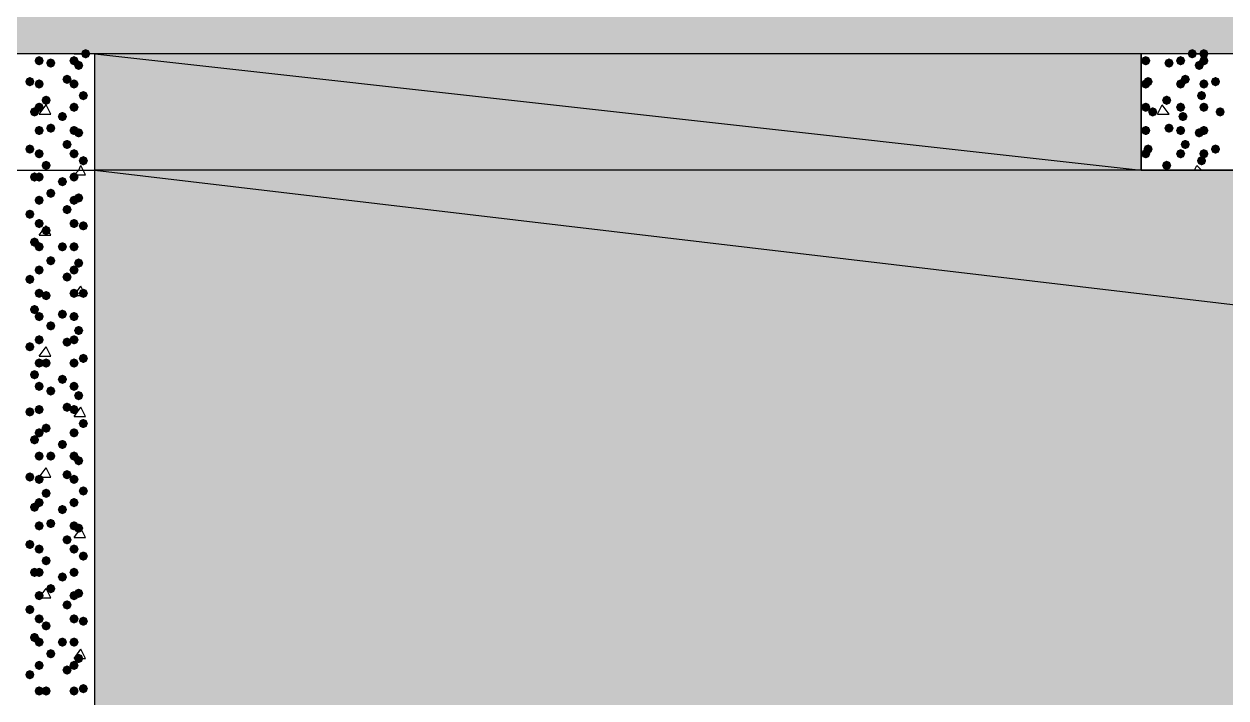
# Model space of a CAD drawing. Header units: millimetres. Extents: x 0 to 420, y 0 to 297.
# Drawn here: x 216.94 to 238.82, y 193.25 to 205.52 of the extents above; entities that cross this region are included whole.
import ezdxf

# ---------------------------------------------------------------- set-up
doc = ezdxf.new("R2010")
doc.units = ezdxf.units.MM
doc.layers.get('0').update_dxf_attribs({"linetype": 'CONTINUOUS'})

msp = doc.modelspace()

# ---------------------------------------------------------------- hatches: boundary and pattern name
at = {"true_color": 0x000008}
h = msp.add_hatch(color=0, dxfattribs=at)
h.paths.add_polyline_path([(379.603, 224.070333), (33.528, 224.070333), (379.603, 204.978)], flags=0)
h.paths.add_polyline_path([(33.528, 224.070333), (379.603, 204.978), (33.528, 204.978)], flags=0)
at = {"true_color": 0x000007}
for points in [[(217.297, 204.851), (217.272129, 204.791204), (217.212333, 204.766333), (217.152537, 204.791204), (217.127667, 204.851), (217.152537, 204.910796), (217.212333, 204.935667), (217.272129, 204.910796)], [(217.508667, 204.808667), (217.483796, 204.748871), (217.424, 204.724), (217.364204, 204.748871), (217.339333, 204.808667), (217.364204, 204.868462), (217.424, 204.893333), (217.483796, 204.868463)], [(217.932, 204.851), (217.907129, 204.791204), (217.847333, 204.766333), (217.787537, 204.791204), (217.762667, 204.851), (217.787537, 204.910796), (217.847333, 204.935667), (217.907129, 204.910796)], [(218.143667, 204.978), (218.118796, 204.918204), (218.059, 204.893333), (217.999204, 204.918204), (217.974333, 204.978), (217.999204, 205.037796), (218.059, 205.062667), (218.118796, 205.037796)], [(237.447667, 204.851), (237.422796, 204.791204), (237.363, 204.766333), (237.303204, 204.791204), (237.278333, 204.851), (237.303204, 204.910796), (237.363, 204.935667), (237.422796, 204.910796)], [(237.871, 204.808667), (237.846129, 204.748871), (237.786333, 204.724), (237.726538, 204.748871), (237.701667, 204.808667), (237.726537, 204.868462), (237.786333, 204.893333), (237.846129, 204.868463)], [(238.082667, 204.851), (238.057796, 204.791204), (237.998, 204.766333), (237.938204, 204.791204), (237.913333, 204.851), (237.938204, 204.910796), (237.998, 204.935667), (238.057796, 204.910796)], [(238.294333, 204.978), (238.269463, 204.918204), (238.209667, 204.893333), (238.149871, 204.918204), (238.125, 204.978), (238.149871, 205.037796), (238.209667, 205.062667), (238.269462, 205.037796)], [(238.506, 204.978), (238.481129, 204.918204), (238.421333, 204.893333), (238.361538, 204.918204), (238.336667, 204.978), (238.361537, 205.037796), (238.421333, 205.062667), (238.481129, 205.037796)], [(238.506, 204.851), (238.481129, 204.791204), (238.421333, 204.766333), (238.361538, 204.791204), (238.336667, 204.851), (238.361537, 204.910796), (238.421333, 204.935667), (238.481129, 204.910796)], [(218.016667, 204.766333), (217.991796, 204.706537), (217.932, 204.681667), (217.872204, 204.706537), (217.847333, 204.766333), (217.872204, 204.826129), (217.932, 204.851), (217.991796, 204.826129)], [(238.421333, 204.766333), (238.396462, 204.706537), (238.336667, 204.681667), (238.276871, 204.706537), (238.252, 204.766333), (238.276871, 204.826129), (238.336667, 204.851), (238.396462, 204.826129)], [(217.127667, 204.47), (217.102796, 204.410204), (217.043, 204.385333), (216.983204, 204.410204), (216.958333, 204.47), (216.983204, 204.529796), (217.043, 204.554667), (217.102796, 204.529796)], [(217.297, 204.427667), (217.272129, 204.367871), (217.212333, 204.343), (217.152537, 204.367871), (217.127667, 204.427667), (217.152537, 204.487462), (217.212333, 204.512333), (217.272129, 204.487463)], [(217.805, 204.512333), (217.780129, 204.452537), (217.720333, 204.427667), (217.660538, 204.452537), (217.635667, 204.512333), (217.660537, 204.572129), (217.720333, 204.597), (217.780129, 204.572129)], [(217.932, 204.427667), (217.907129, 204.367871), (217.847333, 204.343), (217.787537, 204.367871), (217.762667, 204.427667), (217.787537, 204.487462), (217.847333, 204.512333), (217.907129, 204.487463)], [(237.447667, 204.427667), (237.422796, 204.367871), (237.363, 204.343), (237.303204, 204.367871), (237.278333, 204.427667), (237.303204, 204.487462), (237.363, 204.512333), (237.422796, 204.487463)], [(237.49, 204.47), (237.465129, 204.410204), (237.405333, 204.385333), (237.345538, 204.410204), (237.320667, 204.47), (237.345537, 204.529796), (237.405333, 204.554667), (237.465129, 204.529796)], [(238.082667, 204.427667), (238.057796, 204.367871), (237.998, 204.343), (237.938204, 204.367871), (237.913333, 204.427667), (237.938204, 204.487462), (237.998, 204.512333), (238.057796, 204.487463)], [(238.167333, 204.512333), (238.142462, 204.452537), (238.082667, 204.427667), (238.022871, 204.452537), (237.998, 204.512333), (238.022871, 204.572129), (238.082667, 204.597), (238.142462, 204.572129)], [(238.506, 204.427667), (238.481129, 204.367871), (238.421333, 204.343), (238.361538, 204.367871), (238.336667, 204.427667), (238.361537, 204.487462), (238.421333, 204.512333), (238.481129, 204.487463)], [(238.717667, 204.47), (238.692796, 204.410204), (238.633, 204.385333), (238.573204, 204.410204), (238.548333, 204.47), (238.573204, 204.529796), (238.633, 204.554667), (238.692796, 204.529796)], [(217.424, 204.131333), (217.399129, 204.071537), (217.339333, 204.046667), (217.279538, 204.071537), (217.254667, 204.131333), (217.279537, 204.191129), (217.339333, 204.216), (217.399129, 204.191129)], [(218.101333, 204.216), (218.076462, 204.156204), (218.016667, 204.131333), (217.956871, 204.156204), (217.932, 204.216), (217.956871, 204.275796), (218.016667, 204.300667), (218.076462, 204.275796)], [(237.828667, 204.131333), (237.803796, 204.071537), (237.744, 204.046667), (237.684204, 204.071537), (237.659333, 204.131333), (237.684204, 204.191129), (237.744, 204.216), (237.803796, 204.191129)], [(238.463667, 204.216), (238.438796, 204.156204), (238.379, 204.131333), (238.319204, 204.156204), (238.294333, 204.216), (238.319204, 204.275796), (238.379, 204.300667), (238.438796, 204.275796)], [(217.212333, 203.919667), (217.187462, 203.859871), (217.127667, 203.835), (217.067871, 203.859871), (217.043, 203.919667), (217.067871, 203.979462), (217.127667, 204.004333), (217.187462, 203.979463)], [(217.297, 204.004333), (217.272129, 203.944537), (217.212333, 203.919667), (217.152537, 203.944537), (217.127667, 204.004333), (217.152537, 204.064129), (217.212333, 204.089), (217.272129, 204.064129)], [(217.932, 204.004333), (217.907129, 203.944537), (217.847333, 203.919667), (217.787537, 203.944537), (217.762667, 204.004333), (217.787537, 204.064129), (217.847333, 204.089), (217.907129, 204.064129)], [(237.447667, 204.004333), (237.422796, 203.944537), (237.363, 203.919667), (237.303204, 203.944537), (237.278333, 204.004333), (237.303204, 204.064129), (237.363, 204.089), (237.422796, 204.064129)], [(237.574667, 203.919667), (237.549796, 203.859871), (237.49, 203.835), (237.430204, 203.859871), (237.405333, 203.919667), (237.430204, 203.979462), (237.49, 204.004333), (237.549796, 203.979463)], [(238.082667, 204.004333), (238.057796, 203.944537), (237.998, 203.919667), (237.938204, 203.944537), (237.913333, 204.004333), (237.938204, 204.064129), (237.998, 204.089), (238.057796, 204.064129)], [(238.506, 204.004333), (238.481129, 203.944537), (238.421333, 203.919667), (238.361538, 203.944537), (238.336667, 204.004333), (238.361537, 204.064129), (238.421333, 204.089), (238.481129, 204.064129)], [(238.802333, 203.919667), (238.777462, 203.859871), (238.717667, 203.835), (238.657871, 203.859871), (238.633, 203.919667), (238.657871, 203.979462), (238.717667, 204.004333), (238.777462, 203.979463)], [(217.720333, 203.835), (217.695462, 203.775204), (217.635667, 203.750333), (217.575871, 203.775204), (217.551, 203.835), (217.575871, 203.894796), (217.635667, 203.919667), (217.695462, 203.894796)], [(238.125, 203.835), (238.100129, 203.775204), (238.040333, 203.750333), (237.980538, 203.775204), (237.955667, 203.835), (237.980537, 203.894796), (238.040333, 203.919667), (238.100129, 203.894796)], [(217.297, 203.581), (217.272129, 203.521204), (217.212333, 203.496333), (217.152537, 203.521204), (217.127667, 203.581), (217.152537, 203.640796), (217.212333, 203.665667), (217.272129, 203.640796)], [(217.508667, 203.623333), (217.483796, 203.563538), (217.424, 203.538667), (217.364204, 203.563538), (217.339333, 203.623333), (217.364204, 203.683129), (217.424, 203.708), (217.483796, 203.683129)], [(217.932, 203.581), (217.907129, 203.521204), (217.847333, 203.496333), (217.787537, 203.521204), (217.762667, 203.581), (217.787537, 203.640796), (217.847333, 203.665667), (217.907129, 203.640796)], [(218.016667, 203.538667), (217.991796, 203.478871), (217.932, 203.454), (217.872204, 203.478871), (217.847333, 203.538667), (217.872204, 203.598462), (217.932, 203.623333), (217.991796, 203.598463)], [(237.447667, 203.581), (237.422796, 203.521204), (237.363, 203.496333), (237.303204, 203.521204), (237.278333, 203.581), (237.303204, 203.640796), (237.363, 203.665667), (237.422796, 203.640796)], [(237.871, 203.623333), (237.846129, 203.563538), (237.786333, 203.538667), (237.726538, 203.563538), (237.701667, 203.623333), (237.726537, 203.683129), (237.786333, 203.708), (237.846129, 203.683129)], [(238.082667, 203.581), (238.057796, 203.521204), (237.998, 203.496333), (237.938204, 203.521204), (237.913333, 203.581), (237.938204, 203.640796), (237.998, 203.665667), (238.057796, 203.640796)], [(238.421333, 203.538667), (238.396462, 203.478871), (238.336667, 203.454), (238.276871, 203.478871), (238.252, 203.538667), (238.276871, 203.598462), (238.336667, 203.623333), (238.396462, 203.598463)], [(238.506, 203.581), (238.481129, 203.521204), (238.421333, 203.496333), (238.361538, 203.521204), (238.336667, 203.581), (238.361537, 203.640796), (238.421333, 203.665667), (238.481129, 203.640796)], [(217.127667, 203.242333), (217.102796, 203.182537), (217.043, 203.157667), (216.983204, 203.182537), (216.958333, 203.242333), (216.983204, 203.302129), (217.043, 203.327), (217.102796, 203.302129)], [(217.805, 203.327), (217.780129, 203.267204), (217.720333, 203.242333), (217.660538, 203.267204), (217.635667, 203.327), (217.660537, 203.386796), (217.720333, 203.411667), (217.780129, 203.386796)], [(237.49, 203.242333), (237.465129, 203.182537), (237.405333, 203.157667), (237.345538, 203.182537), (237.320667, 203.242333), (237.345537, 203.302129), (237.405333, 203.327), (237.465129, 203.302129)], [(238.167333, 203.327), (238.142462, 203.267204), (238.082667, 203.242333), (238.022871, 203.267204), (237.998, 203.327), (238.022871, 203.386796), (238.082667, 203.411667), (238.142462, 203.386796)], [(238.717667, 203.242333), (238.692796, 203.182537), (238.633, 203.157667), (238.573204, 203.182537), (238.548333, 203.242333), (238.573204, 203.302129), (238.633, 203.327), (238.692796, 203.302129)], [(217.297, 203.157667), (217.272129, 203.097871), (217.212333, 203.073), (217.152537, 203.097871), (217.127667, 203.157667), (217.152537, 203.217462), (217.212333, 203.242333), (217.272129, 203.217463)], [(217.932, 203.157667), (217.907129, 203.097871), (217.847333, 203.073), (217.787537, 203.097871), (217.762667, 203.157667), (217.787537, 203.217462), (217.847333, 203.242333), (217.907129, 203.217463)], [(218.101333, 203.030667), (218.076462, 202.970871), (218.016667, 202.946), (217.956871, 202.970871), (217.932, 203.030667), (217.956871, 203.090462), (218.016667, 203.115333), (218.076462, 203.090463)], [(237.447667, 203.157667), (237.422796, 203.097871), (237.363, 203.073), (237.303204, 203.097871), (237.278333, 203.157667), (237.303204, 203.217462), (237.363, 203.242333), (237.422796, 203.217463)], [(238.082667, 203.157667), (238.057796, 203.097871), (237.998, 203.073), (237.938204, 203.097871), (237.913333, 203.157667), (237.938204, 203.217462), (237.998, 203.242333), (238.057796, 203.217463)], [(238.463667, 203.030667), (238.438796, 202.970871), (238.379, 202.946), (238.319204, 202.970871), (238.294333, 203.030667), (238.319204, 203.090462), (238.379, 203.115333), (238.438796, 203.090463)], [(238.506, 203.157667), (238.481129, 203.097871), (238.421333, 203.073), (238.361538, 203.097871), (238.336667, 203.157667), (238.361537, 203.217462), (238.421333, 203.242333), (238.481129, 203.217463)], [(217.424, 202.946), (217.399129, 202.886204), (217.339333, 202.861333), (217.279538, 202.886204), (217.254667, 202.946), (217.279537, 203.005796), (217.339333, 203.030667), (217.399129, 203.005796)], [(237.828667, 202.946), (237.803796, 202.886204), (237.744, 202.861333), (237.684204, 202.886204), (237.659333, 202.946), (237.684204, 203.005796), (237.744, 203.030667), (237.803796, 203.005796)]]:
    msp.add_hatch(color=0, dxfattribs=at).paths.add_polyline_path(points, flags=0)
at = {"true_color": 0x000008}
h = msp.add_hatch(color=0, dxfattribs=at)
h.paths.add_polyline_path([(237.278333, 204.978), (218.228333, 204.978), (237.278333, 202.861333)], flags=0)
h.paths.add_polyline_path([(218.228333, 204.978), (237.278333, 202.861333), (218.228333, 202.861333)], flags=0)
for points in [[(217.212333, 202.734333), (217.187462, 202.674537), (217.127667, 202.649667), (217.067871, 202.674537), (217.043, 202.734333), (217.067871, 202.794129), (217.127667, 202.819), (217.187462, 202.794129)], [(217.297, 202.734333), (217.272129, 202.674537), (217.212333, 202.649667), (217.152537, 202.674537), (217.127667, 202.734333), (217.152537, 202.794129), (217.212333, 202.819), (217.272129, 202.794129)], [(217.720333, 202.649667), (217.695462, 202.589871), (217.635667, 202.565), (217.575871, 202.589871), (217.551, 202.649667), (217.575871, 202.709462), (217.635667, 202.734333), (217.695462, 202.709463)], [(217.932, 202.734333), (217.907129, 202.674537), (217.847333, 202.649667), (217.787537, 202.674537), (217.762667, 202.734333), (217.787537, 202.794129), (217.847333, 202.819), (217.907129, 202.794129)], [(217.508667, 202.438), (217.483796, 202.378204), (217.424, 202.353333), (217.364204, 202.378204), (217.339333, 202.438), (217.364204, 202.497796), (217.424, 202.522667), (217.483796, 202.497796)], [(217.297, 202.311), (217.272129, 202.251204), (217.212333, 202.226333), (217.152537, 202.251204), (217.127667, 202.311), (217.152537, 202.370796), (217.212333, 202.395667), (217.272129, 202.370796)], [(217.932, 202.311), (217.907129, 202.251204), (217.847333, 202.226333), (217.787537, 202.251204), (217.762667, 202.311), (217.787537, 202.370796), (217.847333, 202.395667), (217.907129, 202.370796)], [(218.016667, 202.353333), (217.991796, 202.293537), (217.932, 202.268667), (217.872204, 202.293537), (217.847333, 202.353333), (217.872204, 202.413129), (217.932, 202.438), (217.991796, 202.413129)], [(217.127667, 202.057), (217.102796, 201.997204), (217.043, 201.972333), (216.983204, 201.997204), (216.958333, 202.057), (216.983204, 202.116796), (217.043, 202.141667), (217.102796, 202.116796)], [(217.805, 202.141667), (217.780129, 202.081871), (217.720333, 202.057), (217.660538, 202.081871), (217.635667, 202.141667), (217.660537, 202.201462), (217.720333, 202.226333), (217.780129, 202.201463)], [(217.297, 201.887667), (217.272129, 201.827871), (217.212333, 201.803), (217.152537, 201.827871), (217.127667, 201.887667), (217.152537, 201.947462), (217.212333, 201.972333), (217.272129, 201.947463)], [(217.424, 201.760667), (217.399129, 201.700871), (217.339333, 201.676), (217.279538, 201.700871), (217.254667, 201.760667), (217.279537, 201.820462), (217.339333, 201.845333), (217.399129, 201.820463)], [(217.932, 201.887667), (217.907129, 201.827871), (217.847333, 201.803), (217.787537, 201.827871), (217.762667, 201.887667), (217.787537, 201.947462), (217.847333, 201.972333), (217.907129, 201.947463)], [(218.101333, 201.845333), (218.076462, 201.785537), (218.016667, 201.760667), (217.956871, 201.785537), (217.932, 201.845333), (217.956871, 201.905129), (218.016667, 201.93), (218.076462, 201.905129)], [(217.212333, 201.549), (217.187462, 201.489204), (217.127667, 201.464333), (217.067871, 201.489204), (217.043, 201.549), (217.067871, 201.608796), (217.127667, 201.633667), (217.187462, 201.608796)], [(217.297, 201.464333), (217.272129, 201.404538), (217.212333, 201.379667), (217.152537, 201.404538), (217.127667, 201.464333), (217.152537, 201.524129), (217.212333, 201.549), (217.272129, 201.524129)], [(217.720333, 201.464333), (217.695462, 201.404538), (217.635667, 201.379667), (217.575871, 201.404538), (217.551, 201.464333), (217.575871, 201.524129), (217.635667, 201.549), (217.695462, 201.524129)], [(217.932, 201.464333), (217.907129, 201.404538), (217.847333, 201.379667), (217.787537, 201.404538), (217.762667, 201.464333), (217.787537, 201.524129), (217.847333, 201.549), (217.907129, 201.524129)], [(217.508667, 201.210333), (217.483796, 201.150537), (217.424, 201.125667), (217.364204, 201.150537), (217.339333, 201.210333), (217.364204, 201.270129), (217.424, 201.295), (217.483796, 201.270129)], [(218.016667, 201.168), (217.991796, 201.108204), (217.932, 201.083333), (217.872204, 201.108204), (217.847333, 201.168), (217.872204, 201.227796), (217.932, 201.252667), (217.991796, 201.227796)], [(217.127667, 200.871667), (217.102796, 200.811871), (217.043, 200.787), (216.983204, 200.811871), (216.958333, 200.871667), (216.983204, 200.931462), (217.043, 200.956333), (217.102796, 200.931463)], [(217.297, 201.041), (217.272129, 200.981204), (217.212333, 200.956333), (217.152537, 200.981204), (217.127667, 201.041), (217.152537, 201.100796), (217.212333, 201.125667), (217.272129, 201.100796)], [(217.805, 200.914), (217.780129, 200.854204), (217.720333, 200.829333), (217.660538, 200.854204), (217.635667, 200.914), (217.660537, 200.973796), (217.720333, 200.998667), (217.780129, 200.973796)], [(217.932, 201.041), (217.907129, 200.981204), (217.847333, 200.956333), (217.787537, 200.981204), (217.762667, 201.041), (217.787537, 201.100796), (217.847333, 201.125667), (217.907129, 201.100796)], [(217.297, 200.617667), (217.272129, 200.557871), (217.212333, 200.533), (217.152537, 200.557871), (217.127667, 200.617667), (217.152537, 200.677462), (217.212333, 200.702333), (217.272129, 200.677463)], [(217.932, 200.617667), (217.907129, 200.557871), (217.847333, 200.533), (217.787537, 200.557871), (217.762667, 200.617667), (217.787537, 200.677462), (217.847333, 200.702333), (217.907129, 200.677463)], [(218.101333, 200.617667), (218.076462, 200.557871), (218.016667, 200.533), (217.956871, 200.557871), (217.932, 200.617667), (217.956871, 200.677462), (218.016667, 200.702333), (218.076462, 200.677463)], [(217.424, 200.575333), (217.399129, 200.515537), (217.339333, 200.490667), (217.279538, 200.515537), (217.254667, 200.575333), (217.279537, 200.635129), (217.339333, 200.66), (217.399129, 200.635129)], [(217.212333, 200.321333), (217.187462, 200.261537), (217.127667, 200.236667), (217.067871, 200.261537), (217.043, 200.321333), (217.067871, 200.381129), (217.127667, 200.406), (217.187462, 200.381129)], [(217.297, 200.194333), (217.272129, 200.134537), (217.212333, 200.109667), (217.152537, 200.134537), (217.127667, 200.194333), (217.152537, 200.254129), (217.212333, 200.279), (217.272129, 200.254129)], [(217.720333, 200.236667), (217.695462, 200.176871), (217.635667, 200.152), (217.575871, 200.176871), (217.551, 200.236667), (217.575871, 200.296462), (217.635667, 200.321333), (217.695462, 200.296463)], [(217.932, 200.194333), (217.907129, 200.134537), (217.847333, 200.109667), (217.787537, 200.134537), (217.762667, 200.194333), (217.787537, 200.254129), (217.847333, 200.279), (217.907129, 200.254129)], [(217.508667, 200.025), (217.483796, 199.965204), (217.424, 199.940333), (217.364204, 199.965204), (217.339333, 200.025), (217.364204, 200.084796), (217.424, 200.109667), (217.483796, 200.084796)], [(217.297, 199.771), (217.272129, 199.711204), (217.212333, 199.686333), (217.152537, 199.711204), (217.127667, 199.771), (217.152537, 199.830796), (217.212333, 199.855667), (217.272129, 199.830796)], [(217.932, 199.771), (217.907129, 199.711204), (217.847333, 199.686333), (217.787537, 199.711204), (217.762667, 199.771), (217.787537, 199.830796), (217.847333, 199.855667), (217.907129, 199.830796)], [(218.016667, 199.940333), (217.991796, 199.880537), (217.932, 199.855667), (217.872204, 199.880537), (217.847333, 199.940333), (217.872204, 200.000129), (217.932, 200.025), (217.991796, 200.000129)], [(217.127667, 199.644), (217.102796, 199.584204), (217.043, 199.559333), (216.983204, 199.584204), (216.958333, 199.644), (216.983204, 199.703796), (217.043, 199.728667), (217.102796, 199.703796)], [(217.805, 199.728667), (217.780129, 199.668871), (217.720333, 199.644), (217.660538, 199.668871), (217.635667, 199.728667), (217.660537, 199.788462), (217.720333, 199.813333), (217.780129, 199.788463)], [(217.297, 199.347667), (217.272129, 199.287871), (217.212333, 199.263), (217.152537, 199.287871), (217.127667, 199.347667), (217.152537, 199.407462), (217.212333, 199.432333), (217.272129, 199.407463)], [(217.424, 199.347667), (217.399129, 199.287871), (217.339333, 199.263), (217.279538, 199.287871), (217.254667, 199.347667), (217.279537, 199.407462), (217.339333, 199.432333), (217.399129, 199.407463)], [(217.932, 199.347667), (217.907129, 199.287871), (217.847333, 199.263), (217.787537, 199.287871), (217.762667, 199.347667), (217.787537, 199.407462), (217.847333, 199.432333), (217.907129, 199.407463)], [(218.101333, 199.432333), (218.076462, 199.372537), (218.016667, 199.347667), (217.956871, 199.372537), (217.932, 199.432333), (217.956871, 199.492129), (218.016667, 199.517), (218.076462, 199.492129)], [(217.212333, 199.136), (217.187462, 199.076204), (217.127667, 199.051333), (217.067871, 199.076204), (217.043, 199.136), (217.067871, 199.195796), (217.127667, 199.220667), (217.187462, 199.195796)], [(217.297, 198.924333), (217.272129, 198.864537), (217.212333, 198.839667), (217.152537, 198.864537), (217.127667, 198.924333), (217.152537, 198.984129), (217.212333, 199.009), (217.272129, 198.984129)], [(217.720333, 199.051333), (217.695462, 198.991537), (217.635667, 198.966667), (217.575871, 198.991537), (217.551, 199.051333), (217.575871, 199.111129), (217.635667, 199.136), (217.695462, 199.111129)], [(217.932, 198.924333), (217.907129, 198.864537), (217.847333, 198.839667), (217.787537, 198.864537), (217.762667, 198.924333), (217.787537, 198.984129), (217.847333, 199.009), (217.907129, 198.984129)], [(217.508667, 198.839667), (217.483796, 198.779871), (217.424, 198.755), (217.364204, 198.779871), (217.339333, 198.839667), (217.364204, 198.899462), (217.424, 198.924333), (217.483796, 198.899463)], [(218.016667, 198.755), (217.991796, 198.695204), (217.932, 198.670333), (217.872204, 198.695204), (217.847333, 198.755), (217.872204, 198.814796), (217.932, 198.839667), (217.991796, 198.814796)], [(217.127667, 198.458667), (217.102796, 198.398871), (217.043, 198.374), (216.983204, 198.398871), (216.958333, 198.458667), (216.983204, 198.518462), (217.043, 198.543333), (217.102796, 198.518463)], [(217.297, 198.501), (217.272129, 198.441204), (217.212333, 198.416333), (217.152537, 198.441204), (217.127667, 198.501), (217.152537, 198.560796), (217.212333, 198.585667), (217.272129, 198.560796)], [(217.805, 198.543333), (217.780129, 198.483537), (217.720333, 198.458667), (217.660538, 198.483537), (217.635667, 198.543333), (217.660537, 198.603129), (217.720333, 198.628), (217.780129, 198.603129)], [(217.932, 198.501), (217.907129, 198.441204), (217.847333, 198.416333), (217.787537, 198.441204), (217.762667, 198.501), (217.787537, 198.560796), (217.847333, 198.585667), (217.907129, 198.560796)], [(218.101333, 198.247), (218.076462, 198.187204), (218.016667, 198.162333), (217.956871, 198.187204), (217.932, 198.247), (217.956871, 198.306796), (218.016667, 198.331667), (218.076462, 198.306796)], [(217.297, 198.077667), (217.272129, 198.017871), (217.212333, 197.993), (217.152537, 198.017871), (217.127667, 198.077667), (217.152537, 198.137462), (217.212333, 198.162333), (217.272129, 198.137463)], [(217.424, 198.162333), (217.399129, 198.102537), (217.339333, 198.077667), (217.279538, 198.102537), (217.254667, 198.162333), (217.279537, 198.222129), (217.339333, 198.247), (217.399129, 198.222129)], [(217.932, 198.077667), (217.907129, 198.017871), (217.847333, 197.993), (217.787537, 198.017871), (217.762667, 198.077667), (217.787537, 198.137462), (217.847333, 198.162333), (217.907129, 198.137463)], [(217.212333, 197.950667), (217.187462, 197.890871), (217.127667, 197.866), (217.067871, 197.890871), (217.043, 197.950667), (217.067871, 198.010462), (217.127667, 198.035333), (217.187462, 198.010463)], [(217.720333, 197.866), (217.695462, 197.806204), (217.635667, 197.781333), (217.575871, 197.806204), (217.551, 197.866), (217.575871, 197.925796), (217.635667, 197.950667), (217.695462, 197.925796)], [(217.297, 197.654333), (217.272129, 197.594538), (217.212333, 197.569667), (217.152537, 197.594538), (217.127667, 197.654333), (217.152537, 197.714129), (217.212333, 197.739), (217.272129, 197.714129)], [(217.508667, 197.654333), (217.483796, 197.594538), (217.424, 197.569667), (217.364204, 197.594538), (217.339333, 197.654333), (217.364204, 197.714129), (217.424, 197.739), (217.483796, 197.714129)], [(217.932, 197.654333), (217.907129, 197.594538), (217.847333, 197.569667), (217.787537, 197.594538), (217.762667, 197.654333), (217.787537, 197.714129), (217.847333, 197.739), (217.907129, 197.714129)], [(218.016667, 197.569667), (217.991796, 197.509871), (217.932, 197.485), (217.872204, 197.509871), (217.847333, 197.569667), (217.872204, 197.629462), (217.932, 197.654333), (217.991796, 197.629463)], [(217.127667, 197.273333), (217.102796, 197.213537), (217.043, 197.188667), (216.983204, 197.213537), (216.958333, 197.273333), (216.983204, 197.333129), (217.043, 197.358), (217.102796, 197.333129)], [(217.297, 197.231), (217.272129, 197.171204), (217.212333, 197.146333), (217.152537, 197.171204), (217.127667, 197.231), (217.152537, 197.290796), (217.212333, 197.315667), (217.272129, 197.290796)], [(217.805, 197.315667), (217.780129, 197.255871), (217.720333, 197.231), (217.660538, 197.255871), (217.635667, 197.315667), (217.660537, 197.375462), (217.720333, 197.400333), (217.780129, 197.375463)], [(217.932, 197.231), (217.907129, 197.171204), (217.847333, 197.146333), (217.787537, 197.171204), (217.762667, 197.231), (217.787537, 197.290796), (217.847333, 197.315667), (217.907129, 197.290796)], [(217.424, 196.977), (217.399129, 196.917204), (217.339333, 196.892333), (217.279538, 196.917204), (217.254667, 196.977), (217.279537, 197.036796), (217.339333, 197.061667), (217.399129, 197.036796)], [(218.101333, 197.019333), (218.076462, 196.959537), (218.016667, 196.934667), (217.956871, 196.959537), (217.932, 197.019333), (217.956871, 197.079129), (218.016667, 197.104), (218.076462, 197.079129)], [(217.212333, 196.723), (217.187462, 196.663204), (217.127667, 196.638333), (217.067871, 196.663204), (217.043, 196.723), (217.067871, 196.782796), (217.127667, 196.807667), (217.187462, 196.782796)], [(217.297, 196.807667), (217.272129, 196.747871), (217.212333, 196.723), (217.152537, 196.747871), (217.127667, 196.807667), (217.152537, 196.867462), (217.212333, 196.892333), (217.272129, 196.867463)], [(217.720333, 196.680667), (217.695462, 196.620871), (217.635667, 196.596), (217.575871, 196.620871), (217.551, 196.680667), (217.575871, 196.740462), (217.635667, 196.765333), (217.695462, 196.740463)], [(217.932, 196.807667), (217.907129, 196.747871), (217.847333, 196.723), (217.787537, 196.747871), (217.762667, 196.807667), (217.787537, 196.867462), (217.847333, 196.892333), (217.907129, 196.867463)], [(217.297, 196.384333), (217.272129, 196.324537), (217.212333, 196.299667), (217.152537, 196.324537), (217.127667, 196.384333), (217.152537, 196.444129), (217.212333, 196.469), (217.272129, 196.444129)], [(217.508667, 196.426667), (217.483796, 196.366871), (217.424, 196.342), (217.364204, 196.366871), (217.339333, 196.426667), (217.364204, 196.486462), (217.424, 196.511333), (217.483796, 196.486463)], [(217.932, 196.384333), (217.907129, 196.324537), (217.847333, 196.299667), (217.787537, 196.324537), (217.762667, 196.384333), (217.787537, 196.444129), (217.847333, 196.469), (217.907129, 196.444129)], [(218.016667, 196.342), (217.991796, 196.282204), (217.932, 196.257333), (217.872204, 196.282204), (217.847333, 196.342), (217.872204, 196.401796), (217.932, 196.426667), (217.991796, 196.401796)], [(217.127667, 196.045667), (217.102796, 195.985871), (217.043, 195.961), (216.983204, 195.985871), (216.958333, 196.045667), (216.983204, 196.105462), (217.043, 196.130333), (217.102796, 196.105463)], [(217.805, 196.130333), (217.780129, 196.070537), (217.720333, 196.045667), (217.660538, 196.070537), (217.635667, 196.130333), (217.660537, 196.190129), (217.720333, 196.215), (217.780129, 196.190129)], [(217.297, 195.961), (217.272129, 195.901204), (217.212333, 195.876333), (217.152537, 195.901204), (217.127667, 195.961), (217.152537, 196.020796), (217.212333, 196.045667), (217.272129, 196.020796)], [(217.932, 195.961), (217.907129, 195.901204), (217.847333, 195.876333), (217.787537, 195.901204), (217.762667, 195.961), (217.787537, 196.020796), (217.847333, 196.045667), (217.907129, 196.020796)], [(218.101333, 195.834), (218.076462, 195.774204), (218.016667, 195.749333), (217.956871, 195.774204), (217.932, 195.834), (217.956871, 195.893796), (218.016667, 195.918667), (218.076462, 195.893796)], [(217.424, 195.749333), (217.399129, 195.689537), (217.339333, 195.664667), (217.279538, 195.689537), (217.254667, 195.749333), (217.279537, 195.809129), (217.339333, 195.834), (217.399129, 195.809129)], [(217.212333, 195.537667), (217.187462, 195.477871), (217.127667, 195.453), (217.067871, 195.477871), (217.043, 195.537667), (217.067871, 195.597462), (217.127667, 195.622333), (217.187462, 195.597463)], [(217.297, 195.537667), (217.272129, 195.477871), (217.212333, 195.453), (217.152537, 195.477871), (217.127667, 195.537667), (217.152537, 195.597462), (217.212333, 195.622333), (217.272129, 195.597463)], [(217.720333, 195.453), (217.695462, 195.393204), (217.635667, 195.368333), (217.575871, 195.393204), (217.551, 195.453), (217.575871, 195.512796), (217.635667, 195.537667), (217.695462, 195.512796)], [(217.932, 195.537667), (217.907129, 195.477871), (217.847333, 195.453), (217.787537, 195.477871), (217.762667, 195.537667), (217.787537, 195.597462), (217.847333, 195.622333), (217.907129, 195.597463)], [(217.508667, 195.241333), (217.483796, 195.181537), (217.424, 195.156667), (217.364204, 195.181537), (217.339333, 195.241333), (217.364204, 195.301129), (217.424, 195.326), (217.483796, 195.301129)], [(218.016667, 195.156667), (217.991796, 195.096871), (217.932, 195.072), (217.872204, 195.096871), (217.847333, 195.156667), (217.872204, 195.216462), (217.932, 195.241333), (217.991796, 195.216463)], [(217.297, 195.114333), (217.272129, 195.054537), (217.212333, 195.029667), (217.152537, 195.054537), (217.127667, 195.114333), (217.152537, 195.174129), (217.212333, 195.199), (217.272129, 195.174129)], [(217.805, 194.945), (217.780129, 194.885204), (217.720333, 194.860333), (217.660538, 194.885204), (217.635667, 194.945), (217.660537, 195.004796), (217.720333, 195.029667), (217.780129, 195.004796)], [(217.932, 195.114333), (217.907129, 195.054537), (217.847333, 195.029667), (217.787537, 195.054537), (217.762667, 195.114333), (217.787537, 195.174129), (217.847333, 195.199), (217.907129, 195.174129)], [(217.127667, 194.860333), (217.102796, 194.800537), (217.043, 194.775667), (216.983204, 194.800537), (216.958333, 194.860333), (216.983204, 194.920129), (217.043, 194.945), (217.102796, 194.920129)], [(217.297, 194.691), (217.272129, 194.631204), (217.212333, 194.606333), (217.152537, 194.631204), (217.127667, 194.691), (217.152537, 194.750796), (217.212333, 194.775667), (217.272129, 194.750796)], [(217.424, 194.564), (217.399129, 194.504204), (217.339333, 194.479333), (217.279538, 194.504204), (217.254667, 194.564), (217.279537, 194.623796), (217.339333, 194.648667), (217.399129, 194.623796)], [(217.932, 194.691), (217.907129, 194.631204), (217.847333, 194.606333), (217.787537, 194.631204), (217.762667, 194.691), (217.787537, 194.750796), (217.847333, 194.775667), (217.907129, 194.750796)], [(218.101333, 194.648667), (218.076462, 194.588871), (218.016667, 194.564), (217.956871, 194.588871), (217.932, 194.648667), (217.956871, 194.708462), (218.016667, 194.733333), (218.076462, 194.708463)], [(217.212333, 194.352333), (217.187462, 194.292537), (217.127667, 194.267667), (217.067871, 194.292537), (217.043, 194.352333), (217.067871, 194.412129), (217.127667, 194.437), (217.187462, 194.412129)], [(217.297, 194.267667), (217.272129, 194.207871), (217.212333, 194.183), (217.152537, 194.207871), (217.127667, 194.267667), (217.152537, 194.327462), (217.212333, 194.352333), (217.272129, 194.327463)], [(217.720333, 194.267667), (217.695462, 194.207871), (217.635667, 194.183), (217.575871, 194.207871), (217.551, 194.267667), (217.575871, 194.327462), (217.635667, 194.352333), (217.695462, 194.327463)], [(217.932, 194.267667), (217.907129, 194.207871), (217.847333, 194.183), (217.787537, 194.207871), (217.762667, 194.267667), (217.787537, 194.327462), (217.847333, 194.352333), (217.907129, 194.327463)], [(217.508667, 194.056), (217.483796, 193.996204), (217.424, 193.971333), (217.364204, 193.996204), (217.339333, 194.056), (217.364204, 194.115796), (217.424, 194.140667), (217.483796, 194.115796)], [(217.297, 193.844333), (217.272129, 193.784538), (217.212333, 193.759667), (217.152537, 193.784538), (217.127667, 193.844333), (217.152537, 193.904129), (217.212333, 193.929), (217.272129, 193.904129)], [(217.932, 193.844333), (217.907129, 193.784538), (217.847333, 193.759667), (217.787537, 193.784538), (217.762667, 193.844333), (217.787537, 193.904129), (217.847333, 193.929), (217.907129, 193.904129)], [(218.016667, 193.971333), (217.991796, 193.911537), (217.932, 193.886667), (217.872204, 193.911537), (217.847333, 193.971333), (217.872204, 194.031129), (217.932, 194.056), (217.991796, 194.031129)], [(217.127667, 193.675), (217.102796, 193.615204), (217.043, 193.590333), (216.983204, 193.615204), (216.958333, 193.675), (216.983204, 193.734796), (217.043, 193.759667), (217.102796, 193.734796)], [(217.805, 193.759667), (217.780129, 193.699871), (217.720333, 193.675), (217.660538, 193.699871), (217.635667, 193.759667), (217.660537, 193.819462), (217.720333, 193.844333), (217.780129, 193.819463)], [(218.101333, 193.421), (218.076462, 193.361204), (218.016667, 193.336333), (217.956871, 193.361204), (217.932, 193.421), (217.956871, 193.480796), (218.016667, 193.505667), (218.076462, 193.480796)], [(217.297, 193.378667), (217.272129, 193.318871), (217.212333, 193.294), (217.152537, 193.318871), (217.127667, 193.378667), (217.152537, 193.438462), (217.212333, 193.463333), (217.272129, 193.438463)], [(217.424, 193.378667), (217.399129, 193.318871), (217.339333, 193.294), (217.279538, 193.318871), (217.254667, 193.378667), (217.279537, 193.438462), (217.339333, 193.463333), (217.399129, 193.438463)], [(217.932, 193.378667), (217.907129, 193.318871), (217.847333, 193.294), (217.787537, 193.318871), (217.762667, 193.378667), (217.787537, 193.438462), (217.847333, 193.463333), (217.907129, 193.438463)]]:
    msp.add_hatch(color=0, dxfattribs=at).paths.add_polyline_path(points, flags=0)
h = msp.add_hatch(color=0, dxfattribs=at)
h.paths.add_polyline_path([(379.603, 202.861333), (218.228333, 202.861333), (379.603, 183.811333)], flags=0)
h.paths.add_polyline_path([(218.228333, 202.861333), (379.603, 183.811333), (218.228333, 183.811333)], flags=0)

# ---------------------------------------------------------------- linework, layer by layer
at = {"color": 0, "true_color": 0x000008}
for points in [[(33.528, 224.070333), (379.603, 204.978), (33.528, 204.978)], [(237.278333, 204.978), (218.228333, 204.978), (237.278333, 202.861333)], [(218.228333, 204.978), (237.278333, 202.861333), (218.228333, 202.861333)], [(379.603, 202.861333), (218.228333, 202.861333), (379.603, 183.811333)], [(218.228333, 202.861333), (379.603, 183.811333), (218.228333, 183.811333)]]:
    msp.add_lwpolyline(points, close=True, dxfattribs=at)
at = {"color": 0, "true_color": 0x000007}
for points in [[(32.469667, 183.811333), (32.469667, 160.485667), (380.661333, 160.485667), (380.661333, 183.811333), (218.228333, 183.811333), (218.228333, 204.978), (194.902667, 204.978), (194.902667, 183.811333)], [(32.469667, 183.811333), (32.469667, 160.485667), (380.661333, 160.485667), (380.661333, 183.811333), (218.228333, 183.811333), (218.228333, 204.978), (194.902667, 204.978), (194.902667, 183.811333)], [(216.111667, 204.978), (216.111667, 202.861333), (218.228333, 202.861333), (218.228333, 204.978)], [(237.278333, 204.978), (237.278333, 202.861333), (239.395, 202.861333), (239.395, 204.978)]]:
    msp.add_lwpolyline(points, close=True, dxfattribs=at)
for points in [[(217.847333, 204.978), (218.059, 204.978)], [(217.847333, 204.978), (217.889667, 204.978)], [(238.209667, 204.978), (238.421333, 204.978)], [(217.212333, 203.877333), (217.339333, 204.046667)], [(217.424, 203.877333), (217.339333, 204.046667)], [(237.574667, 203.877333), (237.659333, 204.046667)], [(237.786333, 203.877333), (237.659333, 204.046667)], [(217.212333, 203.877333), (217.424, 203.877333)], [(237.574667, 203.877333), (237.786333, 203.877333)], [(217.932, 202.861333), (217.974333, 202.946)], [(218.016667, 202.861333), (217.974333, 202.946)], [(238.252, 202.861333), (238.294333, 202.946)], [(238.379, 202.861333), (238.294333, 202.946)], [(218.228333, 183.811333), (218.228333, 202.861333)]]:
    msp.add_lwpolyline(points, dxfattribs=at)
at = {"color": 0, "true_color": 0x000008}
for points in [[(217.847333, 202.776667), (217.932, 202.861333)], [(217.847333, 202.776667), (218.059, 202.776667)], [(218.059, 202.776667), (218.016667, 202.861333)], [(217.212333, 201.676), (217.339333, 201.845333)], [(217.424, 201.676), (217.339333, 201.845333)], [(217.212333, 201.676), (217.424, 201.676)], [(217.847333, 200.575333), (217.974333, 200.744667)], [(218.059, 200.575333), (217.974333, 200.744667)], [(217.847333, 200.575333), (218.059, 200.575333)], [(217.212333, 199.474667), (217.339333, 199.644)], [(217.424, 199.474667), (217.339333, 199.644)], [(217.212333, 199.474667), (217.424, 199.474667)], [(217.847333, 198.374), (217.974333, 198.543333)], [(218.059, 198.374), (217.974333, 198.543333)], [(217.847333, 198.374), (218.059, 198.374)], [(217.212333, 197.273333), (217.339333, 197.442667)], [(217.424, 197.273333), (217.339333, 197.442667)], [(217.212333, 197.273333), (217.424, 197.273333)], [(217.847333, 196.172667), (217.974333, 196.342)], [(218.059, 196.172667), (217.974333, 196.342)], [(217.847333, 196.172667), (218.059, 196.172667)], [(217.212333, 195.072), (217.339333, 195.241333)], [(217.424, 195.072), (217.339333, 195.241333)], [(217.212333, 195.072), (217.424, 195.072)], [(217.847333, 193.971333), (217.974333, 194.140667)], [(218.059, 193.971333), (217.974333, 194.140667)], [(217.847333, 193.971333), (218.059, 193.971333)]]:
    msp.add_lwpolyline(points, dxfattribs=at)

doc.saveas('drawing.dxf')
